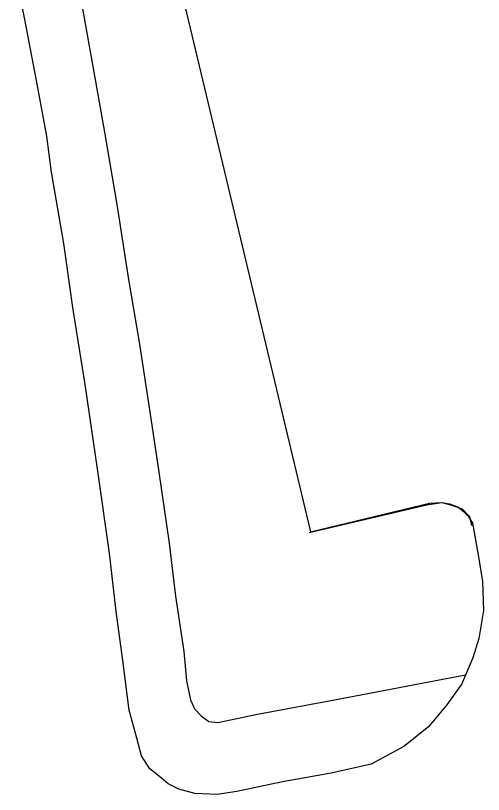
# Model space of a CAD drawing. Header units: inches. Extents: x 69214422 to 69219374, y 27667901 to 27671446.
# Drawn here: x 69214789 to 69215560, y 27667901 to 27669185 of the extents above; entities that cross this region are included whole.
import ezdxf

# ---------------------------------------------------------------- set-up
doc = ezdxf.new("R2010")
doc.units = ezdxf.units.IN
doc.header["$LTSCALE"] = 100
doc.header["$MEASUREMENT"] = 0
doc.layers.add('A-SITE', color=3, linetype='CONTINUOUS')

msp = doc.modelspace()

# ---------------------------------------------------------------- linework, layer by layer
at = {"layer": 'A-SITE'}
for p, q in [((69214902.7, 27669891.7), (69215274.5, 27668334.5)), ((69214803.8, 27669178.8), (69214788.5, 27669259.4)), ((69214889.1, 27669251.8), (69214913.4, 27669116.7)), ((69214822.8, 27669078.4), (69214803.8, 27669178.8)), ((69214913.4, 27669116.7), (69214934.9, 27668993.3)), ((69214839.8, 27668986.8), (69214822.8, 27669078.4)), ((69214848, 27668927.1), (69214839.8, 27668986.8)), ((69214934.9, 27668993.3), (69214956.1, 27668870.9)), ((69214868, 27668809.5), (69214848, 27668927.1)), ((69214956.1, 27668870.9), (69214974, 27668753.8)), ((69214883.1, 27668704.1), (69214868, 27668809.5)), ((69214974, 27668753.8), (69214992.5, 27668647.2)), ((69214903.4, 27668577.4), (69214883.1, 27668704.1)), ((69214992.5, 27668647.2), (69215011.5, 27668521.1)), ((69214923.5, 27668438.2), (69214903.4, 27668577.4)), ((69215011.5, 27668521.1), (69215024.6, 27668432.7)), ((69214943.6, 27668299), (69214923.5, 27668438.2)), ((69215024.6, 27668432.7), (69215041.5, 27668315.4)), ((69215274.5, 27668334.5), (69215470.9, 27668381.7)), ((69215466.5, 27668378.6), (69215491.3, 27668382.5)), ((69215470.9, 27668381.7), (69215491.3, 27668382.5)), ((69215491.3, 27668382.5), (69215504.1, 27668380.5)), ((69215491.3, 27668382.5), (69215505.6, 27668378.8)), ((69215504.1, 27668380.5), (69215517.7, 27668375.5)), ((69215272.8, 27668333), (69215466.5, 27668378.6)), ((69215505.6, 27668378.8), (69215524.7, 27668372.1)), ((69215517.7, 27668375.5), (69215526.6, 27668368.4)), ((69215524.7, 27668372.1), (69215536.9, 27668359.6)), ((69215526.6, 27668368.4), (69215534.7, 27668360.1)), ((69215534.7, 27668360.1), (69215541.7, 27668348.4)), ((69215536.9, 27668359.6), (69215540.4, 27668345)), ((69215541.7, 27668348.4), (69215551.2, 27668296.2)), ((69215041.5, 27668315.4), (69215052.1, 27668228.5)), ((69214954.4, 27668202.9), (69214943.6, 27668299)), ((69215551.2, 27668296.2), (69215558.5, 27668252.7)), ((69215558.5, 27668252.7), (69215559.8, 27668204.6)), ((69215052.1, 27668228.5), (69215065.9, 27668137.2)), ((69214965.6, 27668122.3), (69214954.4, 27668202.9)), ((69215559.8, 27668204.6), (69215552.4, 27668158.6)), ((69215552.4, 27668158.6), (69215542.6, 27668126.4)), ((69215065.9, 27668137.2), (69215070.3, 27668088.9)), ((69214976, 27668040.5), (69214965.6, 27668122.3)), ((69215542.6, 27668126.4), (69215524.1, 27668083.9)), ((69215323.3, 27668059.2), (69215530.5, 27668098.7)), ((69215070.3, 27668088.9), (69215076.8, 27668057.5)), ((69215524.1, 27668083.9), (69215499.5, 27668049.2)), ((69215187.5, 27668033.8), (69215323.3, 27668059.2)), ((69215076.8, 27668057.5), (69215083.5, 27668042.7)), ((69215499.5, 27668049.2), (69215469.1, 27668013.1)), ((69214988.2, 27667994), (69214976, 27668040.5)), ((69215083.5, 27668042.7), (69215094.5, 27668030.9)), ((69215121.9, 27668020), (69215187.5, 27668033.8)), ((69215094.5, 27668030.9), (69215107.1, 27668021.6)), ((69215107.1, 27668021.6), (69215121.9, 27668020)), ((69215469.1, 27668013.1), (69215428.6, 27667980.7)), ((69214996.2, 27667965.1), (69214988.2, 27667994)), ((69215428.6, 27667980.7), (69215375, 27667951.3)), ((69215009.6, 27667943.6), (69214996.2, 27667965.1)), ((69215028.7, 27667928.7), (69215009.6, 27667943.6)), ((69215375, 27667951.3), (69215308.6, 27667936.4)), ((69215308.6, 27667936.4), (69215228.7, 27667922.3)), ((69215040.2, 27667919.1), (69215028.7, 27667928.7)), ((69215057.8, 27667910), (69215040.2, 27667919.1)), ((69215228.7, 27667922.3), (69215153.4, 27667906.2)), ((69215084.2, 27667903), (69215057.8, 27667910)), ((69215153.4, 27667906.2), (69215120.6, 27667901.4)), ((69215120.6, 27667901.4), (69215084.2, 27667903))]:
    msp.add_line(p, q, dxfattribs=at)

doc.saveas('drawing.dxf')
